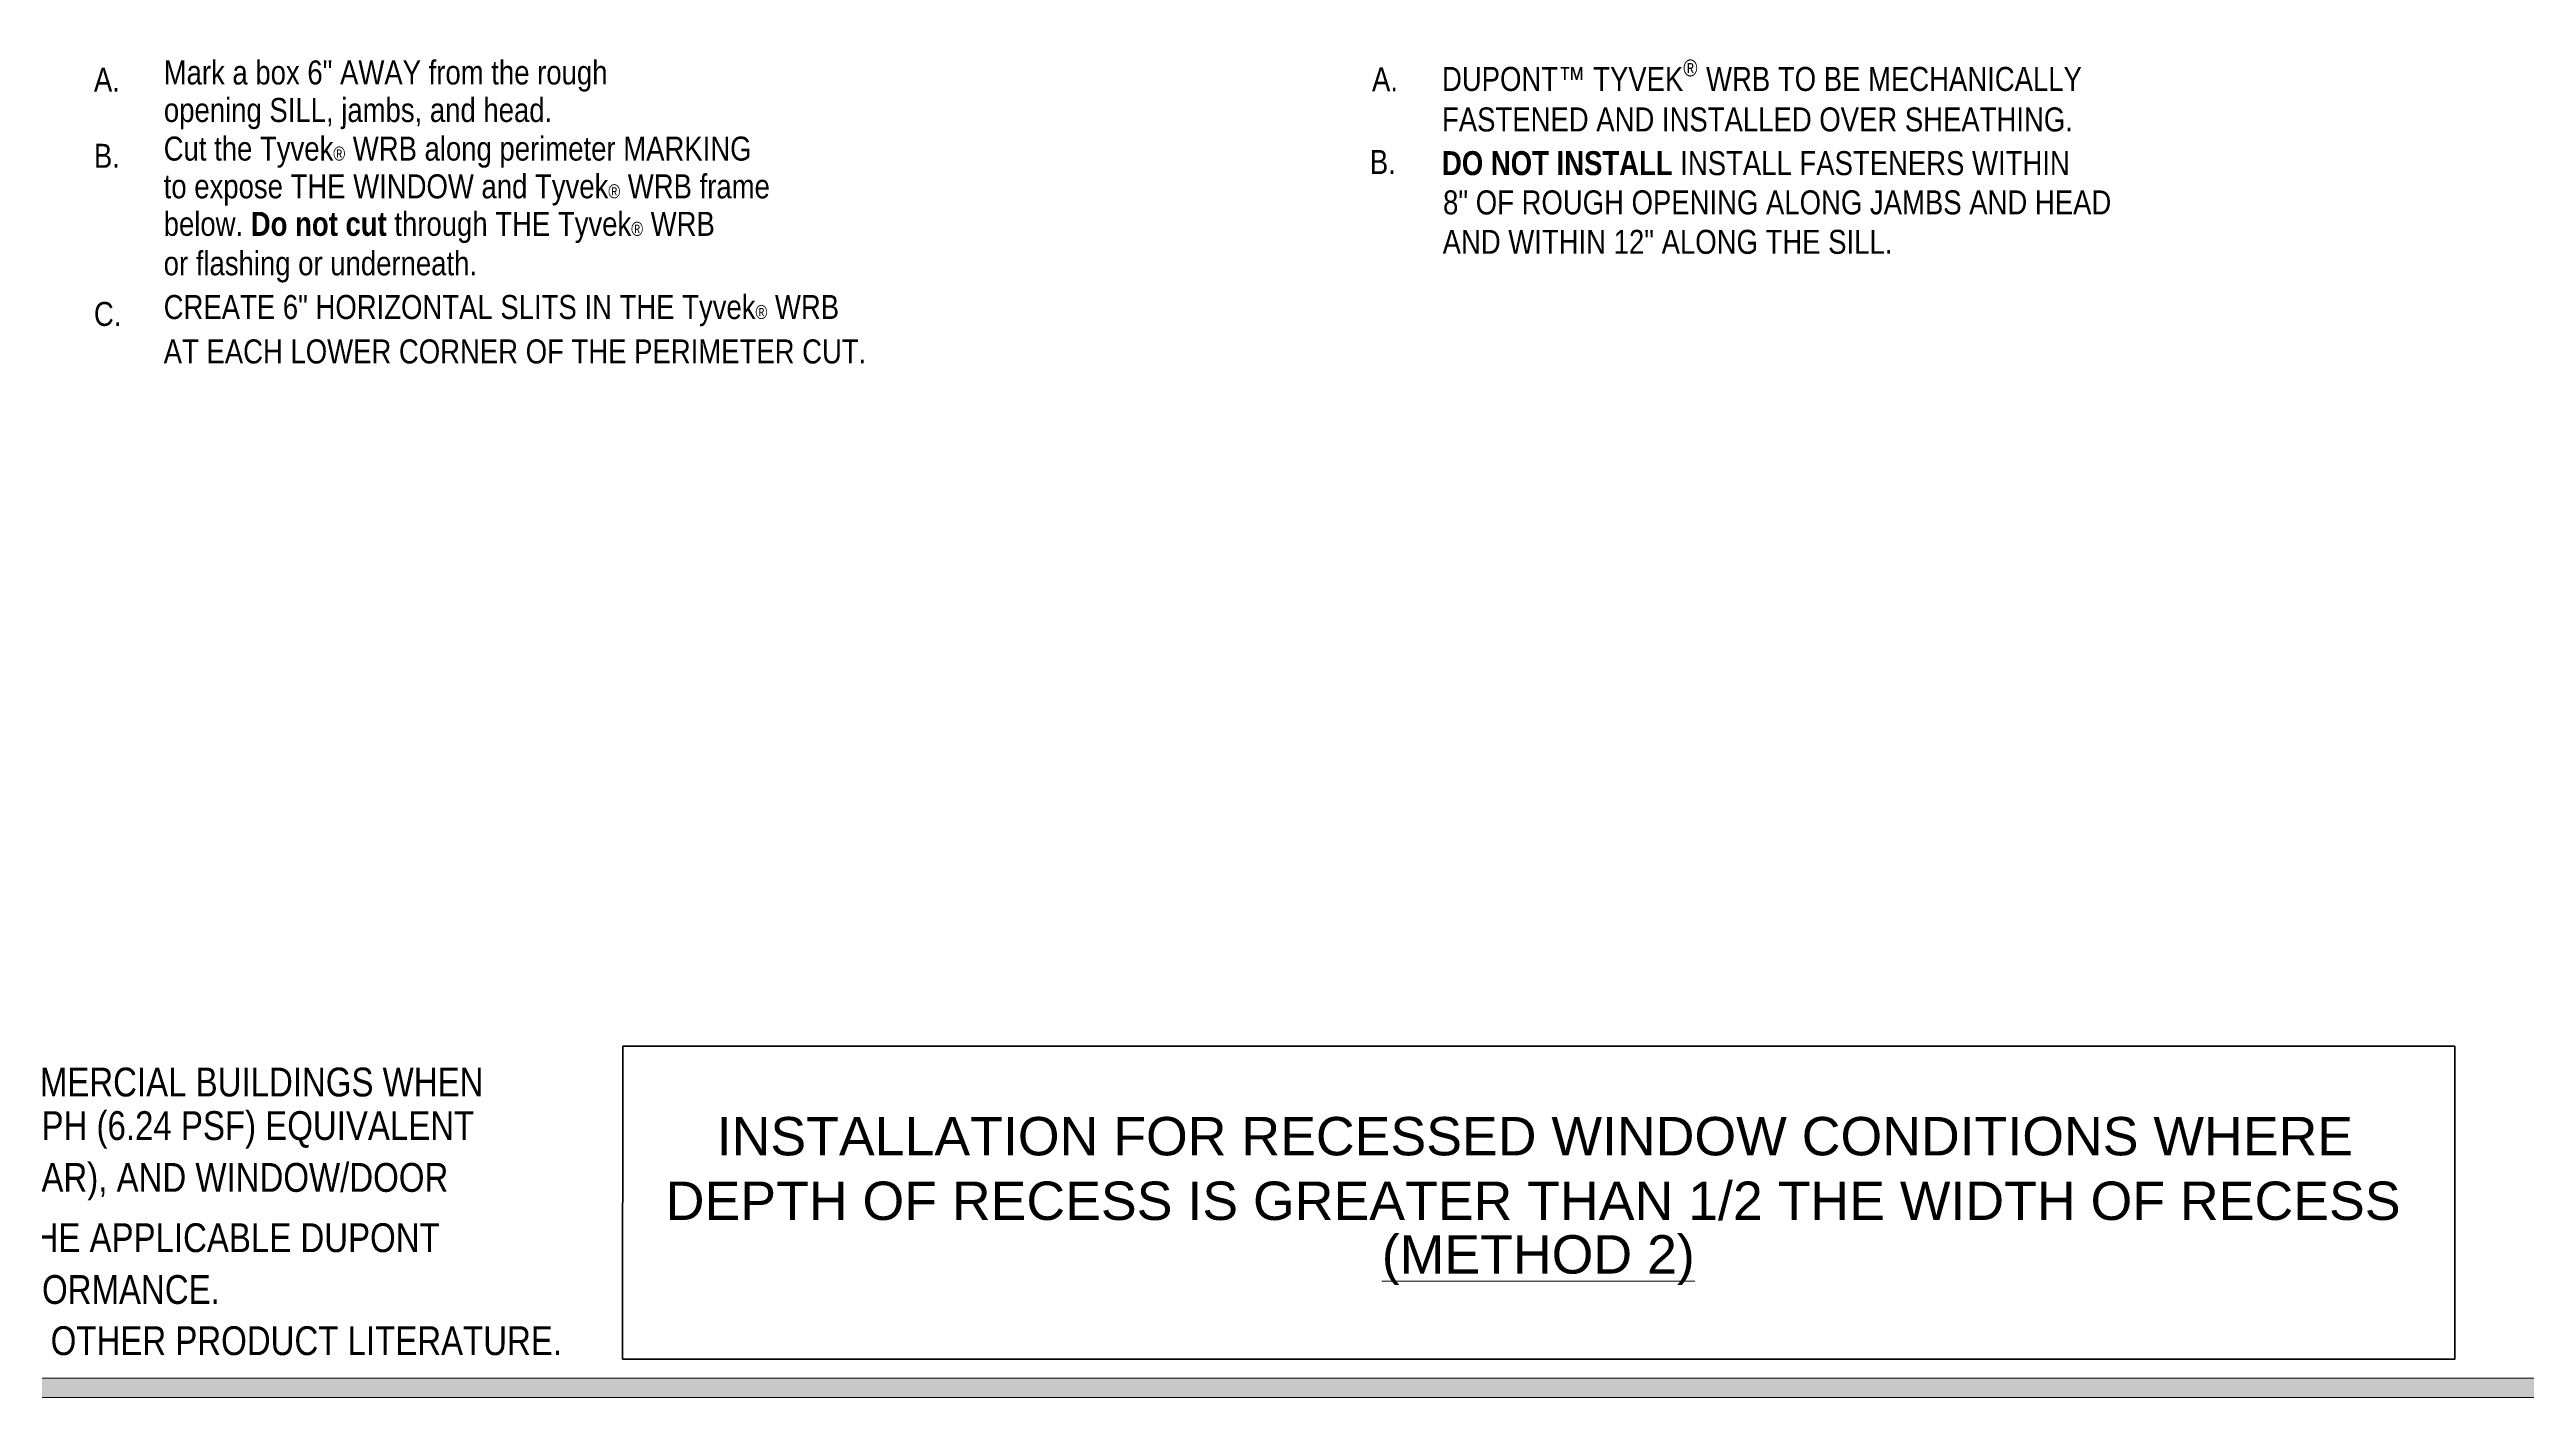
# Model space of a CAD drawing. Extents: x -1392 to 5791, y -3809 to 1722.
# Drawn here: x 3460 to 4621, y -3693 to -3060 of the extents above; entities that cross this region are included whole.
import ezdxf

# ---------------------------------------------------------------- set-up
doc = ezdxf.new("R2010")
doc.units = 0
doc.header["$MEASUREMENT"] = 0
for name, color, linetype, lineweight in [('.ATI-TEXT', 7, 'Continuous', 0), ('A-ANNO-TTLB-TEXT-MEDM', 7, 'Continuous', 0), ('A-DETL-MEDM', 7, 'Continuous', 0), ('G-ANNO-TTLB', 7, 'Continuous', 0)]:
    doc.layers.add(name, color=color, linetype=linetype, lineweight=lineweight)

# ---------------------------------------------------------------- blocks, each defined once
blk = doc.blocks.new('Block_76')
at = {"layer": '.ATI-TEXT', "char_height": 0.2, "attachment_point": 7}
for s, insert in [('\\C18;\\c0;\\FArial Narrow|b0|i0|c1;\\H11.249999;\\W1.000000;A.', (3481.1, -3080.2)), ('\\C18;\\c0;\\FArial Narrow|b0|i0|c1;\\H11.249999;\\W1.000000;Mark a box 6" AWAY from the rough ', (3513.8, -3080.2)), ('\\C18;\\c0;\\FArial Narrow|b0|i0|c1;\\H11.249999;\\W1.000000;opening SILL, jambs, and head.  ', (3513.9, -3097.8))]:
    blk.add_mtext(s, dxfattribs=dict(at, insert=insert))
blk = doc.blocks.new('Block_77')
at = {"layer": '.ATI-TEXT', "char_height": 0.2, "attachment_point": 7}
for s, insert in [('\\C18;\\c0;\\FArial Narrow|b0|i0|c1;\\H11.249999;\\W1.000000;B.', (3481.1, -3115.9)), ('\\C18;\\c0;\\FArial Narrow|b0|i0|c1;\\H11.249999;\\W1.000000;Cut the Tyvek\\H6.558750;®\\H11.249999; WRB along perimeter MARKING ', (3513.8, -3115.9)), ('\\C18;\\c0;\\FArial Narrow|b0|i0|c1;\\H11.249999;\\W1.000000;to expose THE WINDOW and Tyvek\\H6.558750;®\\H11.249999; WRB frame ', (3513.8, -3133.6)), ('\\C18;\\c0;\\FArial Narrow|b0|i0|c1;\\H11.249999;\\W1.000000;below. \\FArial Narrow Bold|b1|i0|c1;Do not cut \\FArial Narrow|b0|i0|c1;through THE Tyvek\\H6.558750;®\\H11.249999; WRB ', (3513.8, -3151.2)), ('\\C18;\\c0;\\FArial Narrow|b0|i0|c1;\\H11.249999;\\W1.000000;or flashing or underneath. ', (3513.8, -3169.7))]:
    blk.add_mtext(s, dxfattribs=dict(at, insert=insert))
blk = doc.blocks.new('Block_78')
at = {"layer": '.ATI-TEXT', "char_height": 0.2, "attachment_point": 7}
for s, insert in [('\\C18;\\c0;\\FArial Narrow|b0|i0|c1;\\H11.249999;\\W1.000000;C.', (3481.1, -3190.2)), ('\\C18;\\c0;\\FArial Narrow|b0|i0|c1;\\H11.249999;\\W1.000000;CREATE 6" HORIZONTAL SLITS IN THE Tyvek\\H6.558750;®\\H11.249999; WRB', (3513.8, -3190.2)), ('\\C18;\\c0;\\FArial Narrow|b0|i0|c1;\\H11.249999;\\W1.000000;AT EACH LOWER CORNER OF THE PERIMETER CUT.', (3513.8, -3207.8))]:
    blk.add_mtext(s, dxfattribs=dict(at, insert=insert))
blk = doc.blocks.new('Block_79')
at = {"layer": '.ATI-TEXT', "char_height": 0.2, "attachment_point": 7}
for s, insert in [('\\C18;\\c0;\\FArial Narrow|b0|i0|c1;\\H11.249999;\\W1.000000;A.', (4080.1, -3080)), ('\\C18;\\c0;\\FArial Narrow|b0|i0|c1;\\H11.249999;\\W1.000000;DUPONT™ TYVEK', (4112.9, -3080)), ('\\C18;\\c0;\\FArial Narrow|b0|i0|c1;\\H7.874999;\\W1.000000;®', (4226, -3073.1)), ('\\C18;\\c0;\\FArial Narrow|b0|i0|c1;\\H11.249999;\\W1.000000; WRB TO BE MECHANICALLY', (4233.1, -3080)), ('\\C18;\\c0;\\FArial Narrow|b0|i0|c1;\\H11.249999;\\W1.000000;FASTENED AND INSTALLED OVER SHEATHING.', (4112.9, -3099)), ('\\C18;\\c0;\\FArial Narrow|b0|i0|c1;\\H11.249999;\\W1.000000;B.', (4079.1, -3118.8)), ('\\C18;\\c0;\\FArial Narrow Bold|b1|i0|c1;\\H11.249999;\\W1.000000;DO NOT INSTALL\\FArial Narrow|b0|i0|c1; INSTALL FASTENERS WITHIN', (4112.9, -3119.5)), ('\\C18;\\c0;\\FArial Narrow|b0|i0|c1;\\H11.249999;\\W1.000000;8" OF ROUGH OPENING ALONG JAMBS AND HEAD', (4113.4, -3137.9)), ('\\C18;\\c0;\\FArial Narrow|b0|i0|c1;\\H11.249999;\\W1.000000;AND WITHIN 12" ALONG THE SILL.', (4113.2, -3156.4))]:
    blk.add_mtext(s, dxfattribs=dict(at, insert=insert))
blk = doc.blocks.new('Block_84')
at = {"layer": '.ATI-TEXT', "char_height": 0.2, "attachment_point": 7}
for s, insert in [('\\L\\C18;\\c0;\\FArial Narrow|b0|i0|c1;\\H13.500003;\\W1.000000;NOTES:\\l', (2581.1, -3527.2)), ('\\C18;\\c0;\\FArial Narrow|b0|i0|c1;\\H13.500003;\\W1.000000;INSTALLATION IS APPLICABLE FOR SINGLE-FAMILY RESIDENTIAL & WOOD-FRAMED MULITI-FAMILY AND LIGHT COMMERCIAL BUILDINGS WHEN ', (2581.1, -3551.6)), ('\\C18;\\c0;\\FArial Narrow|b0|i0|c1;\\H13.500003;\\W1.000000;PERFORMANCE REQUIREMENTS DO NOT EXCEED ASTM E1677 (65 MPH EQUIVALENT STRUCTURAL LOAD AND 50 MPH (6.24 PSF) EQUIVALENT', (2581.1, -3575.9)), ('\\C18;\\c0;\\FArial Narrow|b0|i0|c1;\\H13.500003;\\W1.000000;WIND-DRIVEN RAIN WATER INFILTRATION WHEN TESTED IN ACCORDANCE WITH ASTM E331, ASTM E1105, OR SIMILAR), AND WINDOW/DOOR', (2581.1, -3600.2)), ('\\C18;\\c0;\\FArial Narrow|b0|i0|c1;\\H13.500003;\\W1.000000;DESIGN RATINGS THAT DO NOT EXCEED DP45. SEE \\FArial Narrow Italic|b0|i1|c1;APPLICABLE STRUCTURES AND PERFORMANCE CRITERIA \\FArial Narrow|b0|i0|c1;IN THE APPLICABLE DUPONT', (2581.3, -3624.6)), ('\\C18;\\c0;\\FArial Narrow|b0|i0|c1;\\H13.500003;\\W1.000000;INSTALLATION GUIDELINE FOR MORE INFORMATION REGARDING BUILDING TYPES AND BUILDING ENVELOPE PERFORMANCE.  ', (2581.3, -3648.9)), ('\\C18;\\c0;\\FArial Narrow|b0|i0|c1;\\H13.500003;\\W1.000000;ALWAYS CHECK \\L\\C160;\\c16730368;BUILDING.DUPON\\l\\LT\\l\\L.COM\\l\\C18;\\c0; FOR THE LATEST VERSIONS OF DUPONT INSTALLATION GUIDELINES AND OTHER PRODUCT LITERATURE.', (2582.8, -3672.9))]:
    blk.add_mtext(s, dxfattribs=dict(at, insert=insert))
blk = doc.blocks.new('Block_930')
at = {"layer": 'A-ANNO-TTLB-TEXT-MEDM', "char_height": 0.2, "attachment_point": 7}
for s, insert in [('\\C5;\\c16711680;\\FArial|b0|i0|c1;\\H18.000001;\\W1.000000;INSTALLATION FOR RECESSED WINDOW CONDITIONS WHERE', (3773, -3579.3)), ('\\C5;\\c16711680;\\FArial|b0|i0|c1;\\H18.000001;\\W1.000000;DEPTH OF RECESS IS GREATER THAN 1/2 THE WIDTH OF RECESS', (3749.1, -3609.6)), ('\\L\\C5;\\c16711680;\\FArial|b0|i0|c1;\\H18.000001;\\W1.000000;(METHOD 2)\\l', (4084.7, -3639.9))]:
    blk.add_mtext(s, dxfattribs=dict(at, insert=insert))

msp = doc.modelspace()

# ---------------------------------------------------------------- hatches: boundary and pattern name
at = {"layer": 'G-ANNO-TTLB', "true_color": 0xff00ff, "transparency": 33554687}
h = msp.add_hatch(color=6, dxfattribs=at)
edge = h.paths.add_edge_path()
edge.add_spline(control_points=[(5472, -3692.6), (5472, -3692.6), (2542.5, -3692.6), (2542.5, -3692.6), (2542.5, -3692.6), (2542.5, -1235.6), (2542.5, -1235.6), (2542.5, -1235.6), (5472, -1235.6), (5472, -1235.6), (5472, -1235.6), (5472, -3692.6), (5472, -3692.6)], knot_values=[0, 0, 0, 0, 1, 1, 1, 2, 2, 2, 3, 3, 3, 4, 4, 4, 4], degree=3, periodic=0)
edge = h.paths.add_edge_path()
edge.add_spline(control_points=[(2551.5, -1244.6), (2551.5, -1244.6), (2551.5, -3683.6), (2551.5, -3683.6), (2551.5, -3683.6), (5463, -3683.6), (5463, -3683.6), (5463, -3683.6), (5463, -1244.6), (5463, -1244.6), (5463, -1244.6), (2551.5, -1244.6), (2551.5, -1244.6)], knot_values=[0, 0, 0, 0, 1, 1, 1, 2, 2, 2, 3, 3, 3, 4, 4, 4, 4], degree=3, periodic=0)
edge.add_line((2551.5, -1244.6), (2551.5, -1244.6))

# ---------------------------------------------------------------- linework, layer by layer
at = {"layer": 'A-DETL-MEDM', "color": 18, "lineweight": 106, "true_color": 0x000000}
msp.add_lwpolyline([(4587.6, -3527.9), (3729, -3527.9), (3728.9, -3674.6), (4587.6, -3674.6)], close=True, dxfattribs=at)
at = {"layer": 'G-ANNO-TTLB', "color": 6, "lineweight": 9, "true_color": 0xff00ff}
for p, q in [((2551.5, -3683.6), (5463, -3683.6)), ((5463, -3683.6), (2551.5, -3683.6)), ((2542.5, -3692.6), (5472, -3692.6))]:
    msp.add_line(p, q, dxfattribs=at)
at = {"layer": 'G-ANNO-TTLB'}
for points in [[(5472, -3692.6), (5472, -3692.6), (2542.5, -3692.6), (2542.5, -3692.6), (2542.5, -3692.6), (2542.5, -1235.6), (2542.5, -1235.6), (2542.5, -1235.6), (5472, -1235.6), (5472, -1235.6), (5472, -1235.6), (5472, -3692.6), (5472, -3692.6)], [(2551.5, -1244.6), (2551.5, -1244.6), (2551.5, -3683.6), (2551.5, -3683.6), (2551.5, -3683.6), (5463, -3683.6), (5463, -3683.6), (5463, -3683.6), (5463, -1244.6), (5463, -1244.6), (5463, -1244.6), (2551.5, -1244.6), (2551.5, -1244.6)]]:
    msp.add_open_spline(points, degree=3, knots=[0, 0, 0, 0, 1, 1, 1, 2, 2, 2, 3, 3, 3, 4, 4, 4, 4], dxfattribs=at)

# ---------------------------------------------------------------- block references
at = {"layer": '.ATI-TEXT'}
for name in ['Block_76', 'Block_79', 'Block_77', 'Block_78', 'Block_84']:
    msp.add_blockref(name, (0, 0), dxfattribs=at)
at = {"layer": 'A-ANNO-TTLB-TEXT-MEDM'}
msp.add_blockref('Block_930', (0, 0), dxfattribs=at)

doc.saveas('drawing.dxf')
